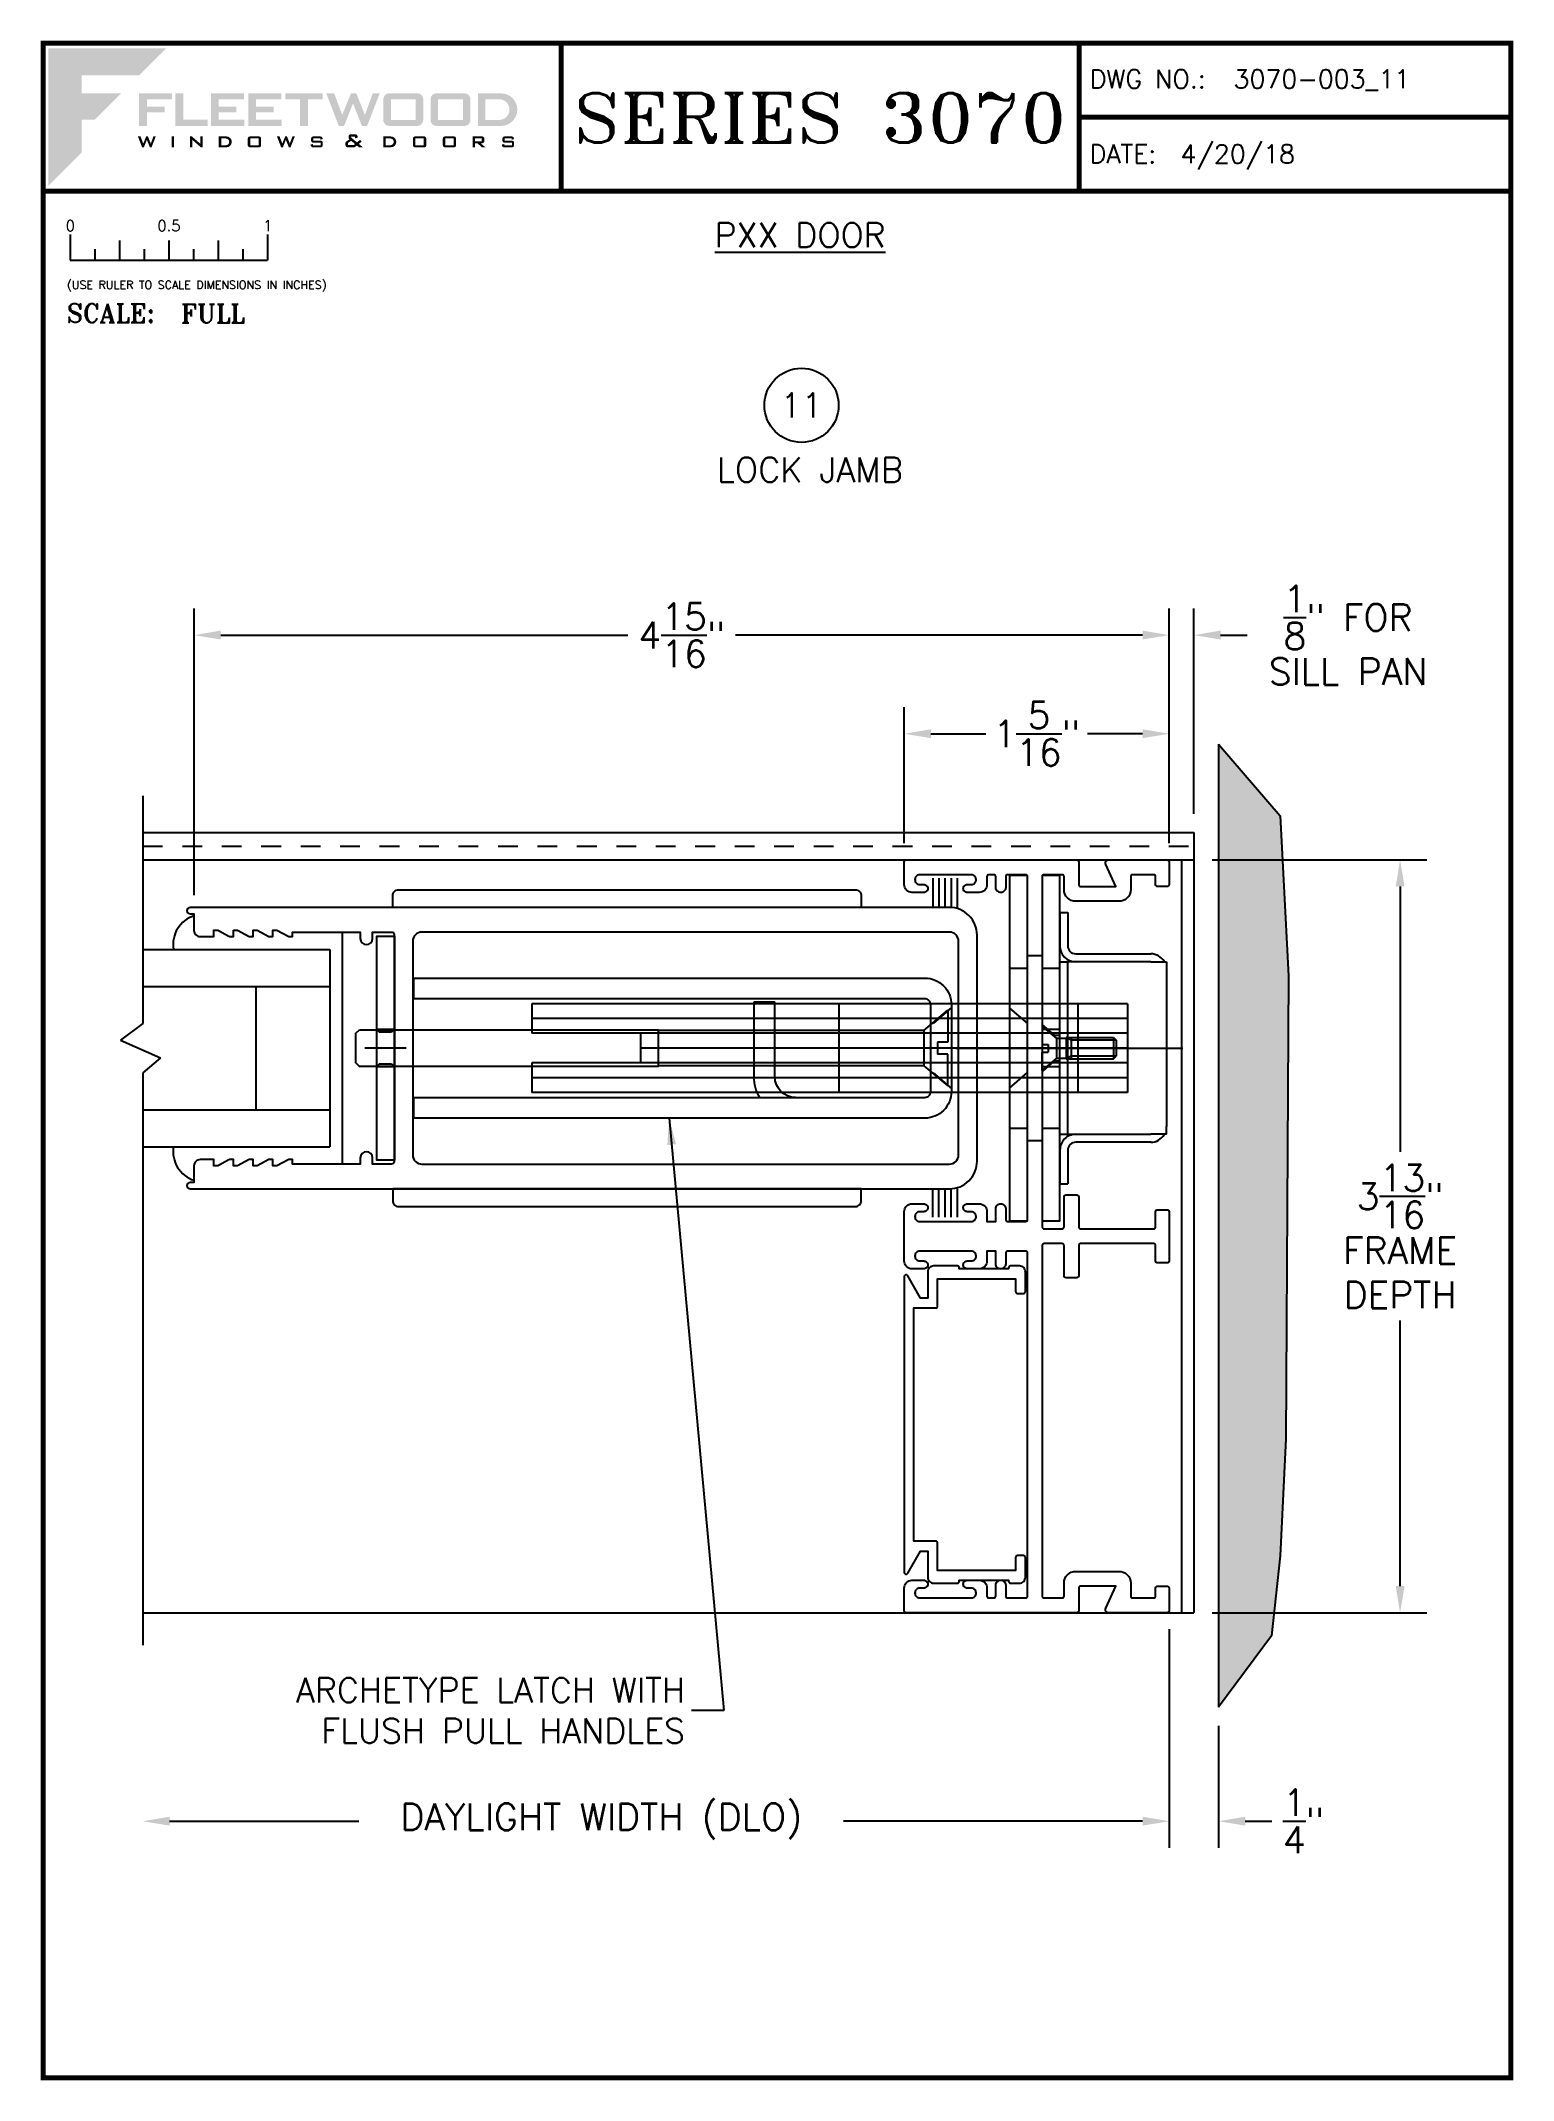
# Paper-space layout 'DETAIL 11' of a CAD drawing. Extents: x 0.3 to 7.8, y 0.1 to 10.4.
# The model-space entities are those that its viewports show. They can reach past a viewport. Long polylines and large blocks are cut down to what shows.
import ezdxf
from ezdxf.enums import TextEntityAlignment as Align

# ---------------------------------------------------------------- set-up
doc = ezdxf.new("R2010")
doc.units = 0
doc.header["$LTSCALE"] = 0.25
doc.header["$MEASUREMENT"] = 0
doc.linetypes.add('HIDDEN', pattern=[0.375, 0.25, -0.125])
doc.layers.get('0').update_dxf_attribs({"linetype": 'CONTINUOUS'})
doc.layers.get('DEFPOINTS').update_dxf_attribs({"color": 1, "linetype": 'CONTINUOUS'})
for name, color, linetype in [('DIM', 7, 'CONTINUOUS'), ('FRAME', 1, 'CONTINUOUS'), ('GLASS-VINYL', 7, 'CONTINUOUS'), ('MISC', 7, 'CONTINUOUS'), ('SEAL', 7, 'CONTINUOUS'), ('SILL-PAN', 7, 'CONTINUOUS'), ('STRIKE', 7, 'CONTINUOUS'), ('TEXT', 7, 'CONTINUOUS'), ('VENT', 5, 'CONTINUOUS')]:
    doc.layers.add(name, color=color, linetype=linetype)
doc.layers.add('VP', color=40, linetype='CONTINUOUS', plot=False)
doc.layers.get('VP').off()
doc.styles.add('ROMANS', font='romans')
doc.styles.add('ROMANT', font='romant')
doc.styles.add('SIMPLEX-094', font='simplex.shx', dxfattribs={"height": 0.094})
doc.styles.get("Standard").update_dxf_attribs({"font": 'simplex.shx'})
doc.dimstyles.new('FULL SCALE', dxfattribs={"dimscale": 0.75, "dimtxt": 0.18, "dimasz": 0.18, "dimexe": 0.18, "dimexo": 0.125, "dimgap": 0.09, "dimtad": 0, "dimtih": 1, "dimtoh": 1, "dimdec": 4, "dimzin": 0, "dimdsep": 46, "dimlunit": 4, "dimtxsty": 'Standard', "dimcen": 0.09, "dimadec": 0, "dimazin": 0, "dimtfac": 1, "dimtdec": 4, "dimtofl": 0, "dimtmove": 0, "dimatfit": 3, "dimfxl": 0, "dimtolj": 1, "dimtzin": 0, "dimarcsym": 0})

# ---------------------------------------------------------------- blocks, each defined once
blk = doc.blocks.new('*D84')
at = {"layer": 'DEFPOINTS', "color": 0}
for p in [(6.02, 2.492), (0.818, 2.316), (6.02, 1.425)]:
    blk.add_point(p, dxfattribs=at)
at = {"layer": 'TEXT', "color": 0, "lineweight": -2}
for p, q in [((6.02, 2.398), (6.02, 1.29)), ((0.953, 1.425), (1.913, 1.425)), ((5.885, 1.425), (4.369, 1.425))]:
    blk.add_line(p, q, dxfattribs=at)
at = {"layer": 'TEXT', "color": 0}
for points in [[(0.953, 1.448), (0.953, 1.403), (0.818, 1.425)], [(5.885, 1.448), (5.885, 1.403), (6.02, 1.425)]]:
    blk.add_solid(points, dxfattribs=at)
at = {"layer": 'TEXT', "color": 0, "insert": (3.141, 1.425), "char_height": 0.135, "attachment_point": 5}
blk.add_mtext('\\A1;DAYLIGHT WIDTH (DLO)', dxfattribs=at)
blk = doc.blocks.new('*D85')
at = {"layer": 'DEFPOINTS', "color": 0}
for p in [(6.02, 2.492), (6.27, 2.003), (6.27, 1.425)]:
    blk.add_point(p, dxfattribs=at)
at = {"layer": 'TEXT', "color": 0, "lineweight": -2}
for p, q in [((6.02, 2.398), (6.02, 1.29)), ((6.27, 1.909), (6.27, 1.29)), ((5.885, 1.425), (5.75, 1.425)), ((6.405, 1.425), (6.54, 1.425))]:
    blk.add_line(p, q, dxfattribs=at)
at = {"layer": 'TEXT', "color": 0}
for points in [[(5.885, 1.448), (5.885, 1.403), (6.02, 1.425)], [(6.405, 1.448), (6.405, 1.403), (6.27, 1.425)]]:
    blk.add_solid(points, dxfattribs=at)
at = {"layer": 'TEXT', "color": 0, "insert": (6.7, 1.425), "char_height": 0.135, "attachment_point": 5}
blk.add_mtext('\\A1;{\\H1.000000x;\\S1/4;}"', dxfattribs=at)
blk = doc.blocks.new('*D86')
at = {"layer": 'DEFPOINTS', "color": 0}
for p in [(1.078, 7.437), (6.02, 6.288), (1.078, 6.025)]:
    blk.add_point(p, dxfattribs=at)
at = {"layer": 'TEXT', "color": 0, "lineweight": -2}
for p, q in [((1.078, 6.119), (1.078, 7.572)), ((6.02, 6.382), (6.02, 7.572)), ((1.213, 7.437), (3.276, 7.437)), ((5.885, 7.437), (3.822, 7.437))]:
    blk.add_line(p, q, dxfattribs=at)
at = {"layer": 'TEXT', "color": 0}
for points in [[(1.213, 7.46), (1.213, 7.415), (1.078, 7.437)], [(5.885, 7.46), (5.885, 7.415), (6.02, 7.437)]]:
    blk.add_solid(points, dxfattribs=at)
at = {"layer": 'TEXT', "color": 0, "insert": (3.549, 7.437), "char_height": 0.135, "attachment_point": 5}
blk.add_mtext('\\A1;4{\\H1.000000x;\\S15/16;}"', dxfattribs=at)
blk = doc.blocks.new('sectball')
blk.add_circle((0, 0), 0.125)
blk.add_attdef('NO', text='', height=0.062).set_placement((0, 0), align=Align.MIDDLE_CENTER)
for tag, p in [('LINE1', (0, -0.2588)), ('LINE2', (0, -0.3864)), ('LINE3', (0, -0.5214))]:
    blk.add_attdef(tag, text='', height=0.078).set_placement(p, align=Align.CENTER)
blk = doc.blocks.new('Fleetwood_Logo_6-10-15')
h = blk.add_hatch(color=154)
h.dxf.hatch_style = 1
h.paths.add_polyline_path([(0.2526, -0.0017), (0.0019, -0.0017), (0.0019, -0.2942), (0.0725, -0.2236), (0.0725, -0.1535), (0.1007, -0.1535), (0.1567, -0.0976), (0.0725, -0.0976), (0.0725, -0.0596), (0.1946, -0.0596)])
h = blk.add_hatch(color=251)
h.dxf.hatch_style = 1
h.paths.add_polyline_path([(0.2487, -0.1256), (0.2112, -0.1256), (0.2112, -0.1102), (0.2647, -0.1102), (0.2647, -0.0976), (0.1946, -0.0976), (0.1946, -0.1667), (0.2112, -0.1667), (0.2112, -0.1377), (0.2487, -0.1377)])
h = blk.add_hatch(color=251)
h.dxf.hatch_style = 1
h.paths.add_polyline_path([(0.2886, -0.0976), (0.272, -0.0976), (0.272, -0.1667), (0.3401, -0.1667), (0.3401, -0.1535), (0.2886, -0.1535)])
h = blk.add_hatch(color=251)
h.dxf.hatch_style = 1
h.paths.add_polyline_path([(0.4175, -0.0976), (0.3474, -0.0976), (0.3474, -0.1667), (0.4185, -0.1667), (0.4185, -0.1534), (0.364, -0.1534), (0.364, -0.1377), (0.4015, -0.1377), (0.4015, -0.1256), (0.364, -0.1256), (0.364, -0.1102), (0.4175, -0.1102)])
h = blk.add_hatch(color=251)
h.dxf.hatch_style = 1
h.paths.add_polyline_path([(0.4965, -0.0976), (0.4264, -0.0976), (0.4264, -0.1667), (0.4975, -0.1667), (0.4975, -0.1534), (0.443, -0.1534), (0.443, -0.1377), (0.4804, -0.1377), (0.4804, -0.1256), (0.443, -0.1256), (0.443, -0.1102), (0.4965, -0.1102)])
h = blk.add_hatch(color=251)
h.dxf.hatch_style = 1
h.paths.add_polyline_path([(0.5842, -0.0976), (0.5054, -0.0976), (0.5054, -0.1102), (0.5365, -0.1102), (0.5365, -0.1667), (0.5531, -0.1667), (0.5531, -0.1102), (0.5842, -0.1102)])
h = blk.add_hatch(color=251)
h.dxf.hatch_style = 1
h.paths.add_polyline_path([(0.6089, -0.0976), (0.5921, -0.0976), (0.6188, -0.1667), (0.63, -0.1667), (0.6489, -0.1192), (0.6679, -0.1667), (0.6789, -0.1667), (0.7056, -0.0976), (0.6908, -0.0976), (0.6742, -0.1433), (0.6558, -0.0976), (0.6446, -0.0976), (0.6261, -0.1433)])
h = blk.add_hatch(color=251)
h.dxf.hatch_style = 1
h.paths.add_polyline_path([(0.7853, -0.0976), (0.726, -0.0976, 0.414214), (0.7133, -0.1102), (0.7133, -0.154, 0.414214), (0.726, -0.1667), (0.7853, -0.1667, 0.414214), (0.798, -0.154), (0.798, -0.1102, 0.414214)])
h.paths.add_polyline_path([(0.7819, -0.1102), (0.7819, -0.154), (0.7294, -0.154), (0.7294, -0.1102)], flags=16)
h = blk.add_hatch(color=251)
h.dxf.hatch_style = 1
h.paths.add_polyline_path([(0.8856, -0.0976), (0.8262, -0.0976, 0.414214), (0.8136, -0.1102), (0.8136, -0.154, 0.414214), (0.8262, -0.1667), (0.8856, -0.1667, 0.414214), (0.8982, -0.154), (0.8982, -0.1102, 0.414214)])
h.paths.add_polyline_path([(0.8822, -0.1102), (0.8822, -0.154), (0.8296, -0.154), (0.8296, -0.1102)], flags=16)
h = blk.add_hatch(color=251)
h.dxf.hatch_style = 1
h.paths.add_polyline_path([(0.9632, -0.0976), (0.914, -0.0976), (0.914, -0.1667), (0.9632, -0.1667, 1)])
h.paths.add_polyline_path([(0.9301, -0.1102), (0.9593, -0.1102, -1), (0.9593, -0.154), (0.9301, -0.154)], flags=16)
h = blk.add_hatch(color=7)
h.dxf.hatch_style = 1
h.paths.add_polyline_path([(0.2301, -0.1891), (0.2251, -0.1891), (0.2196, -0.2043), (0.2134, -0.1891), (0.2097, -0.1891), (0.2035, -0.2043), (0.1978, -0.1891), (0.1922, -0.1891), (0.2011, -0.2121), (0.2048, -0.2121), (0.2112, -0.1963), (0.2175, -0.2121), (0.2212, -0.2121)])
h = blk.add_hatch(color=7)
h.dxf.hatch_style = 1
h.paths.add_polyline_path([(0.2691, -0.1891), (0.2637, -0.1891), (0.2637, -0.2118), (0.2637, -0.2121), (0.2691, -0.2121)])
h = blk.add_hatch(color=7)
h.dxf.hatch_style = 1
h.paths.add_polyline_path([(0.3077, -0.1964), (0.3259, -0.2121), (0.3298, -0.2121), (0.3298, -0.1891), (0.325, -0.1891), (0.325, -0.2047), (0.3067, -0.1891), (0.3029, -0.1891), (0.3029, -0.2121), (0.3077, -0.2121)])
h = blk.add_hatch(color=7)
h.dxf.hatch_style = 1
h.paths.add_polyline_path([(0.3801, -0.1891), (0.3637, -0.1891), (0.3637, -0.2121), (0.3801, -0.2121, 1)])
h.paths.add_polyline_path([(0.3691, -0.2079), (0.3691, -0.1933), (0.3788, -0.1933, -1), (0.3788, -0.2079)], flags=16)
h = blk.add_hatch(color=7)
h.dxf.hatch_style = 1
h.paths.add_polyline_path([(0.4537, -0.2079), (0.4537, -0.1933, 0.414214), (0.4495, -0.1891), (0.4297, -0.1891, 0.414214), (0.4255, -0.1933), (0.4255, -0.2079, 0.414214), (0.4297, -0.2121), (0.4495, -0.2121, 0.414214)])
h.paths.add_polyline_path([(0.4308, -0.2079), (0.4308, -0.1933), (0.4484, -0.1933), (0.4484, -0.2079)], flags=16)
h = blk.add_hatch(color=7)
h.dxf.hatch_style = 1
h.paths.add_polyline_path([(0.5253, -0.1891), (0.5203, -0.1891), (0.5148, -0.2043), (0.5087, -0.1891), (0.5049, -0.1891), (0.4988, -0.2043), (0.493, -0.1891), (0.4874, -0.1891), (0.4963, -0.2121), (0.5001, -0.2121), (0.5064, -0.1963), (0.5127, -0.2121), (0.5164, -0.2121)])
h = blk.add_hatch(color=7)
h.dxf.hatch_style = 1
h.paths.add_polyline_path([(0.5801, -0.1891), (0.5643, -0.1891, 0.414214), (0.56, -0.1933), (0.56, -0.1981, 0.414214), (0.5643, -0.2024), (0.58, -0.2024), (0.58, -0.2078), (0.5637, -0.2078), (0.5637, -0.2052), (0.5591, -0.2062), (0.5591, -0.2078, 0.414214), (0.5634, -0.2121), (0.5805, -0.2121, 0.414214), (0.5848, -0.2078), (0.5848, -0.2024, 0.414214), (0.5805, -0.1982), (0.5648, -0.1982), (0.5648, -0.193), (0.5798, -0.193), (0.5798, -0.1958), (0.5843, -0.1948), (0.5843, -0.1933, 0.414214)])
h = blk.add_hatch(color=7)
h.dxf.hatch_style = 1
h.paths.add_polyline_path([(0.645, -0.1913, -0.222262), (0.6447, -0.1906), (0.6447, -0.1892), (0.6535, -0.1892), (0.6535, -0.193), (0.6587, -0.1918), (0.6587, -0.189, 0.414214), (0.6544, -0.1847), (0.6437, -0.1847, 0.414214), (0.6394, -0.189), (0.6394, -0.1922, 0.222262), (0.6407, -0.1948), (0.6415, -0.1955), (0.6345, -0.1998, 0.260684), (0.6329, -0.2027), (0.6329, -0.2078, 0.414214), (0.6372, -0.2121), (0.6514, -0.2121, 0.17577), (0.6536, -0.2113), (0.657, -0.2085), (0.6614, -0.2121), (0.6699, -0.2121), (0.6613, -0.2049), (0.6676, -0.1997), (0.6637, -0.1964), (0.6574, -0.2017)])
h.paths.add_polyline_path([(0.6532, -0.2052), (0.6509, -0.2072, -0.17577), (0.6502, -0.2074), (0.6382, -0.2074), (0.6382, -0.2033, -0.260684), (0.6387, -0.2025), (0.6451, -0.1985)], flags=16)
h = blk.add_hatch(color=7)
h.dxf.hatch_style = 1
h.paths.add_polyline_path([(0.7294, -0.1891), (0.713, -0.1891), (0.713, -0.2121), (0.7294, -0.2121, 1)])
h.paths.add_polyline_path([(0.7184, -0.2079), (0.7184, -0.1933), (0.7281, -0.1933, -1), (0.7281, -0.2079)], flags=16)
h = blk.add_hatch(color=7)
h.dxf.hatch_style = 1
h.paths.add_polyline_path([(0.8045, -0.2079), (0.8045, -0.1933, 0.414214), (0.8003, -0.1891), (0.7805, -0.1891, 0.414214), (0.7763, -0.1933), (0.7763, -0.2079, 0.414214), (0.7805, -0.2121), (0.8003, -0.2121, 0.414214)])
h.paths.add_polyline_path([(0.7816, -0.2079), (0.7816, -0.1933), (0.7992, -0.1933), (0.7992, -0.2079)], flags=16)
h = blk.add_hatch(color=7)
h.dxf.hatch_style = 1
h.paths.add_polyline_path([(0.8678, -0.2079), (0.8678, -0.1933, 0.414214), (0.8636, -0.1891), (0.8438, -0.1891, 0.414214), (0.8396, -0.1933), (0.8396, -0.2079, 0.414214), (0.8438, -0.2121), (0.8636, -0.2121, 0.414214)])
h.paths.add_polyline_path([(0.8449, -0.2079), (0.8449, -0.1933), (0.8624, -0.1933), (0.8624, -0.2079)], flags=16)
h = blk.add_hatch(color=7)
h.dxf.hatch_style = 1
h.paths.add_polyline_path([(0.9277, -0.1993), (0.9277, -0.1933, 0.414214), (0.9235, -0.1891), (0.9028, -0.1891), (0.9028, -0.2121), (0.9082, -0.2121), (0.9082, -0.2035), (0.9131, -0.2035), (0.9224, -0.2121), (0.9303, -0.2121), (0.9197, -0.2035), (0.9235, -0.2035, 0.414214)])
h.paths.add_polyline_path([(0.9082, -0.1993), (0.9082, -0.1933), (0.9214, -0.1933, -0.414214), (0.9224, -0.1943), (0.9224, -0.1983, -0.414214), (0.9214, -0.1993)], flags=16)
h = blk.add_hatch(color=7)
h.dxf.hatch_style = 1
h.paths.add_polyline_path([(0.9867, -0.1982), (0.971, -0.1982), (0.971, -0.193), (0.9859, -0.193), (0.9859, -0.1958), (0.9905, -0.1948), (0.9905, -0.1933, 0.414214), (0.9863, -0.1891), (0.9705, -0.1891, 0.414214), (0.9662, -0.1933), (0.9662, -0.1981, 0.414214), (0.9705, -0.2024), (0.9862, -0.2024), (0.9862, -0.2078), (0.9699, -0.2078), (0.9699, -0.2052), (0.9653, -0.2062), (0.9653, -0.2078, 0.414214), (0.9696, -0.2121), (0.9867, -0.2121, 0.414214), (0.991, -0.2078), (0.991, -0.2024, 0.414214)])
blk = doc.blocks.new('A-SIZE_P')
at = {"const_width": 0.025}
blk.add_lwpolyline([(0.313, 0.125), (7.751, 0.125), (7.751, 10.437), (0.313, 10.437)], close=True, dxfattribs=at)
for points in [[(2.938, 10.437), (2.938, 9.687)], [(5.563, 10.437), (5.563, 9.687)], [(5.563, 10.062), (7.751, 10.062)], [(0.313, 9.687), (7.751, 9.687)]]:
    blk.add_lwpolyline(points, dxfattribs=at)
at = {"xscale": 2.387023416083395, "yscale": 2.387023416083395, "zscale": 2.387023416083395}
blk.add_blockref('Fleetwood_Logo_6-10-15', (0.334, 10.416), dxfattribs=at)
for s, style, p in [('DWG NO.:', 'SIMPLEX-094', (5.617, 10.209)), ('DATE:', 'SIMPLEX-094', (5.616, 9.829)), ('SCALE:', 'ROMANT', (0.433, 9.022))]:
    blk.add_text(s, height=0.094, dxfattribs=dict(style=style)).set_placement(p)
for tag, p, style in [('DWG_NO', (6.346, 10.209), 'SIMPLEX-094'), ('DATE', (6.077, 9.829), 'SIMPLEX-094'), ('SCALE', (1.011, 9.02), 'ROMANT')]:
    blk.add_attdef(tag, p, '', height=0.094, dxfattribs=dict(style=style))
for tag, height, style, width, p, p2 in [('DWG_NO_F', 0.094, 'SIMPLEX-094', 1.745692, (6.347, 10.209), (7.683, 10.209)), ('PRODUCT', 0.25, 'ROMANT', 1.390728, (3.001, 9.934), (5.5, 9.934))]:
    blk.add_attdef(tag, text='', height=height, dxfattribs=dict(style=style, width=width)).set_placement(p, p2, align=Align.FIT)
blk = doc.blocks.new('Full')
for p, q in [((0.137, -0.219), (0.137, -0.35)), ((0.262, -0.294), (0.262, -0.35)), ((0.387, -0.249), (0.387, -0.35)), ((0.512, -0.294), (0.512, -0.35)), ((0.637, -0.249), (0.637, -0.35)), ((0.762, -0.294), (0.762, -0.35)), ((0.887, -0.249), (0.887, -0.35)), ((1.012, -0.294), (1.012, -0.35)), ((1.137, -0.219), (1.137, -0.35)), ((0.137, -0.35), (1.137, -0.35))]:
    blk.add_line(p, q)
for s, p in [('0', (0.137, -0.219)), ('0.5', (0.637, -0.219)), ('1', (1.137, -0.219))]:
    blk.add_text(s, height=0.055).set_placement(p, align=Align.BOTTOM_CENTER)
at = {"style": 'ROMANS'}
blk.add_text('(USE RULER TO SCALE DIMENSIONS IN INCHES)', height=0.04115, dxfattribs=at).set_placement((0.12, -0.495))
blk = doc.blocks.new('*D117')
at = {"layer": 'DEFPOINTS', "color": 0}
for p in [(4.677, 6.937), (4.677, 6.288), (6.02, 6.288)]:
    blk.add_point(p, dxfattribs=at)
at = {"layer": 'DIM', "color": 0, "lineweight": -2}
for p, q in [((4.677, 6.382), (4.677, 7.072)), ((6.02, 6.382), (6.02, 7.072)), ((4.812, 6.937), (5.091, 6.937)), ((5.885, 6.937), (5.605, 6.937))]:
    blk.add_line(p, q, dxfattribs=at)
at = {"layer": 'DIM', "color": 0}
for points in [[(4.812, 6.96), (4.812, 6.915), (4.677, 6.937)], [(5.885, 6.96), (5.885, 6.915), (6.02, 6.937)]]:
    blk.add_solid(points, dxfattribs=at)
at = {"layer": 'DIM', "color": 0, "insert": (5.348, 6.937), "char_height": 0.135, "attachment_point": 5}
blk.add_mtext('\\A1;1{\\H1.000000x;\\S5/16;}"', dxfattribs=at)
blk = doc.blocks.new('*D118')
at = {"layer": 'DEFPOINTS', "color": 0}
for p in [(6.145, 7.437), (6.145, 6.437), (6.02, 6.288)]:
    blk.add_point(p, dxfattribs=at)
at = {"layer": 'DIM', "color": 0, "lineweight": -2}
for p, q in [((6.02, 6.382), (6.02, 7.572)), ((6.145, 6.531), (6.145, 7.572)), ((5.885, 7.437), (5.75, 7.437)), ((6.28, 7.437), (6.415, 7.437))]:
    blk.add_line(p, q, dxfattribs=at)
at = {"layer": 'DIM', "color": 0}
for points in [[(5.885, 7.46), (5.885, 7.415), (6.02, 7.437)], [(6.28, 7.46), (6.28, 7.415), (6.145, 7.437)]]:
    blk.add_solid(points, dxfattribs=at)
at = {"layer": 'DIM', "color": 0, "insert": (6.926, 7.437), "char_height": 0.135, "attachment_point": 5}
blk.add_mtext('\\A1;{\\H1.000000x;\\S1/8;}" FOR\\PSILL PAN', dxfattribs=at)
blk = doc.blocks.new('*D119')
at = {"layer": 'DEFPOINTS', "color": 0}
for p in [(6.145, 6.298), (6.145, 2.482), (7.19, 2.482)]:
    blk.add_point(p, dxfattribs=at)
at = {"layer": 'DIM', "color": 0, "lineweight": -2}
for p, q in [((6.238, 6.298), (7.325, 6.298)), ((7.19, 6.163), (7.19, 4.818)), ((7.19, 2.617), (7.19, 3.963)), ((6.238, 2.482), (7.325, 2.482))]:
    blk.add_line(p, q, dxfattribs=at)
at = {"layer": 'DIM', "color": 0}
for points in [[(7.168, 6.163), (7.213, 6.163), (7.19, 6.298)], [(7.168, 2.617), (7.213, 2.617), (7.19, 2.482)]]:
    blk.add_solid(points, dxfattribs=at)
at = {"layer": 'DIM', "color": 0, "insert": (7.19, 4.39), "char_height": 0.135, "attachment_point": 5}
blk.add_mtext('\\A1;3{\\H1.000000x;\\S13/16;}"\\PFRAME\\PDEPTH', dxfattribs=at)
blk = doc.blocks.new('2 TRACK JAMB')
at = {"color": 1}
blk.add_lwpolyline([(-0.368, 1.86), (-0.368, 1.708, -0.414214), (-0.377, 1.698), (-0.433, 1.698, -0.414214), (-0.442, 1.708), (-0.442, 1.86, 0.414214), (-0.452, 1.87), (-0.781, 1.87), (-0.822, 1.87, 0.414214), (-0.832, 1.86), (-0.832, 1.783, -0.414214), (-0.843, 1.773), (-0.891, 1.773, -0.414214), (-0.9, 1.783), (-0.9, 1.871), (-0.9, 1.963), (-0.9, 2.033, -0.414214), (-0.891, 2.043), (-0.843, 2.043, -0.414214), (-0.832, 2.033), (-0.832, 1.955, 0.414214), (-0.822, 1.945), (-0.768, 1.945), (-0.452, 1.945, 0.414214), (-0.442, 1.955), (-0.442, 2.108, -0.414214), (-0.433, 2.118), (-0.377, 2.118, -0.414214), (-0.368, 2.108), (-0.368, 1.955, 0.414214), (-0.357, 1.945), (-0.267, 1.945, 0.414214), (-0.257, 1.955), (-0.257, 2.862), (-0.257, 3.731, 0.414214), (-0.267, 3.741), (-0.357, 3.741, 0.414214), (-0.368, 3.731), (-0.368, 3.666, -0.414214), (-0.427, 3.606), (-0.645, 3.606, -0.414214), (-0.706, 3.666), (-0.706, 3.731, 0.414214), (-0.715, 3.741), (-0.822, 3.741, 0.414214), (-0.832, 3.731), (-0.832, 3.691, -0.414214), (-0.843, 3.681), (-0.891, 3.681, -0.414214), (-0.9, 3.691), (-0.9, 3.806, -0.414214), (-0.891, 3.816), (-0.594, 3.816, -0.546624), (-0.579, 3.793), (-0.63, 3.681), (-0.452, 3.681, 0.414214), (-0.442, 3.691), (-0.442, 3.806, -0.414214), (-0.433, 3.816), (0.433, 3.816, -0.414214), (0.442, 3.806), (0.442, 3.691, -0.414214), (0.403, 3.651), (0.343, 3.651, -0.414214), (0.323, 3.671), (0.323, 3.671, -0.414214), (0.343, 3.691), (0.363, 3.691, 0.414214), (0.388, 3.715), (0.388, 3.716, 0.414214), (0.363, 3.741), (0.102, 3.741, 0.414214), (0.078, 3.716), (0.078, 3.715, 0.414214), (0.102, 3.691), (0.123, 3.691, -0.414214), (0.143, 3.671), (0.143, 3.67, -0.414214), (0.123, 3.651), (0.062, 3.651, -0.414214), (0.023, 3.691), (0.023, 3.731, 0.414214), (0.013, 3.741), (-0.012, 3.741, 0.414214), (-0.022, 3.731), (-0.022, 3.676, -0.414214), (-0.047, 3.651), (-0.048, 3.651, -0.414214), (-0.072, 3.675), (-0.072, 3.731, 0.414214), (-0.082, 3.741), (-0.172, 3.741, 0.414214), (-0.183, 3.731), (-0.183, 2.862), (-0.183, 1.993, 0.414214), (-0.172, 1.983), (-0.082, 1.983, 0.414214), (-0.072, 1.993), (-0.072, 2.048, -0.414214), (-0.048, 2.073), (-0.047, 2.073, -0.414214), (-0.022, 2.048), (-0.022, 1.983), (0.023, 1.983), (0.023, 2.033, -0.414214), (0.062, 2.073), (0.123, 2.073, -0.414214), (0.143, 2.054), (0.143, 2.053, -0.414214), (0.123, 2.033), (0.102, 2.033, 0.414214), (0.078, 2.008), (0.078, 2.007, 0.414214), (0.102, 1.983), (0.363, 1.983, 0.414214), (0.388, 2.007), (0.388, 2.008, 0.414214), (0.363, 2.033), (0.343, 2.033, -0.414214), (0.323, 2.053, -0.414214), (0.343, 2.073), (0.403, 2.073, -0.414214), (0.442, 2.033), (0.442, 1.963), (0.442, 1.871), (0.442, 1.783, -0.414214), (0.403, 1.743), (0.343, 1.743, -0.414214), (0.323, 1.763), (0.323, 1.763, -0.414214), (0.343, 1.783), (0.363, 1.783, 0.414214), (0.388, 1.807), (0.388, 1.808, 0.414214), (0.363, 1.833), (0.102, 1.833, 0.414214), (0.078, 1.808), (0.078, 1.807, 0.414214), (0.102, 1.783), (0.123, 1.783, -0.414214), (0.143, 1.763), (0.143, 1.762, -0.414214), (0.123, 1.743), (0.062, 1.743, -0.414214), (0.023, 1.783), (0.023, 1.833), (-0.022, 1.833), (-0.022, 1.768, -0.414214), (-0.047, 1.743), (-0.048, 1.743, -0.414214), (-0.072, 1.767), (-0.072, 1.823, 0.414214), (-0.082, 1.833), (-0.172, 1.833, 0.414214), (-0.183, 1.823), (-0.183, 0.954), (-0.183, 0.085, 0.414214), (-0.172, 0.075), (-0.082, 0.075, 0.414214), (-0.072, 0.085), (-0.072, 0.14, -0.414214), (-0.048, 0.165), (-0.047, 0.165, -0.414214), (-0.022, 0.14), (-0.022, 0.085, 0.414214), (-0.012, 0.075), (0.013, 0.075, 0.414214), (0.023, 0.085), (0.023, 0.125, -0.414214), (0.062, 0.165), (0.123, 0.165, -0.414214), (0.143, 0.145), (0.143, 0.145, -0.414214), (0.123, 0.125), (0.102, 0.125, 0.414214), (0.078, 0.1), (0.078, 0.099, 0.414214), (0.102, 0.075), (0.363, 0.075, 0.414214), (0.388, 0.099), (0.388, 0.1, 0.414214), (0.363, 0.125), (0.343, 0.125, -0.414214), (0.323, 0.145, -0.414214), (0.343, 0.165), (0.403, 0.165, -0.414214), (0.442, 0.125), (0.442, 0.01, -0.414214), (0.433, 0), (-0.433, 0, -0.414214), (-0.442, 0.01), (-0.442, 0.125, 0.414214), (-0.452, 0.135), (-0.63, 0.135), (-0.579, 0.023, -0.546624), (-0.594, 0), (-0.891, 0, -0.414214), (-0.9, 0.01), (-0.9, 0.125, -0.414214), (-0.891, 0.135), (-0.843, 0.135, -0.414214), (-0.832, 0.125), (-0.832, 0.085, 0.414214), (-0.822, 0.075), (-0.715, 0.075, 0.414214), (-0.706, 0.085), (-0.706, 0.15, -0.414214), (-0.645, 0.21), (-0.427, 0.21, -0.414214), (-0.368, 0.15), (-0.368, 0.085, 0.414214), (-0.357, 0.075), (-0.267, 0.075, 0.414214), (-0.257, 0.085), (-0.257, 0.954), (-0.257, 1.86, 0.414214), (-0.267, 1.87), (-0.357, 1.87, 0.414214)], format="xyb", close=True, dxfattribs=at)
blk = doc.blocks.new('3710 Jamb Filler')
blk.add_lwpolyline([(-0.12, 0.774, 0.414214), (-0.15, 0.804), (-0.27, 0.804, 0.414214), (-0.28, 0.794), (-0.28, 0.789), (-0.53, 0.789), (-0.53, 0.794, 0.414214), (-0.54, 0.804), (-0.585, 0.804, 0.414214), (-0.615, 0.774), (-0.615, 0.674, 0.414214), (-0.605, 0.664), (-0.575, 0.664, 0.414214), (-0.565, 0.674), (-0.565, 0.739), (-0.17, 0.739), (-0.17, 0.601, 0.414214), (-0.16, 0.591), (-0.05, 0.591), (-0.05, -0.591), (-0.16, -0.591, 0.414214), (-0.17, -0.601), (-0.17, -0.739), (-0.565, -0.739), (-0.565, -0.674, 0.414214), (-0.575, -0.664), (-0.605, -0.664, 0.414214), (-0.615, -0.674), (-0.615, -0.774, 0.414214), (-0.585, -0.804), (-0.54, -0.804, 0.414214), (-0.53, -0.794), (-0.53, -0.789), (-0.28, -0.789), (-0.28, -0.794, 0.414214), (-0.27, -0.804), (-0.15, -0.804, 0.414214), (-0.12, -0.774), (-0.12, -0.641), (-0.084, -0.641), (-0.019, -0.754, 0.767327), (0, -0.749), (0, 0.749, 0.767327), (-0.019, 0.754), (-0.084, 0.641), (-0.12, 0.641)], format="xyb", close=True)
blk = doc.blocks.new('StrikePlateAssy(EX_HI)')
at = {"linetype": 'Continuous'}
for p, q in [((-0.165, 0.688), (-0.205, 0.688)), ((-0.205, 0.517), (-0.205, 0.688)), ((-0.165, 0.517), (-0.165, 0.688)), ((-0.705, 0.437), (-0.625, 0.437)), ((-0.705, 0.437), (-0.705, 0.397)), ((-0.625, 0.477), (-0.245, 0.477)), ((-0.245, 0.437), (-0.625, 0.437)), ((-0.205, 0.437), (-0.245, 0.437)), ((-0.205, 0.437), (-0.205, -0.438)), ((-0.165, 0.437), (-0.205, 0.437)), ((-0.165, 0.437), (-0.165, -0.438)), ((-0.705, -0.398), (-0.705, 0.397)), ((0.09, 0.203), (0, 0.124)), ((0.09, -0.203), (0, -0.124)), ((-0.705, -0.438), (-0.705, -0.398)), ((-0.625, -0.438), (-0.705, -0.438)), ((-0.625, -0.438), (-0.245, -0.438)), ((-0.245, -0.478), (-0.625, -0.478)), ((-0.245, -0.438), (-0.205, -0.438)), ((-0.165, -0.438), (-0.205, -0.438)), ((-0.205, -0.688), (-0.205, -0.518)), ((-0.165, -0.688), (-0.165, -0.518)), ((-0.165, -0.688), (-0.205, -0.688))]:
    blk.add_line(p, q, dxfattribs=at)
for p, q in [((0, 0.469), (-0.075, 0.469)), ((-0.075, 0.406), (-0.165, 0.406)), ((0.09, 0.406), (0, 0.406)), ((-0.147, 0.051), (-0.075, 0.113)), ((-0.138, 0.065), (-0.075, 0.12)), ((-0.075, 0.113), (-0.075, 0.02)), ((-0.436, 0.054), (-0.45, 0.04)), ((-0.45, 0.04), (-0.222, 0.04)), ((-0.45, -0.04), (-0.45, 0.04)), ((-0.197, 0.054), (-0.436, 0.054)), ((-0.436, -0.054), (-0.436, 0.054)), ((0.013, 0), (-0.23, 0)), ((-0.222, 0.04), (-0.197, 0.054)), ((-0.222, -0.054), (-0.222, 0.054)), ((-0.197, -0.054), (-0.197, 0.054)), ((-0.147, 0.051), (-0.197, 0.051)), ((-0.165, 0.095), (-0.165, -0.095)), ((-0.165, 0.095), (-0.075, 0.095)), ((-0.138, 0.065), (-0.165, 0.065)), ((-0.147, -0.051), (-0.147, 0.051)), ((-0.075, 0.02), (-0.105, 0.02)), ((-0.105, -0.019), (-0.105, 0.02)), ((0.173, 0), (-0.07, 0)), ((-0.044, 0), (-0.788, 0)), ((-0.45, -0.04), (-0.222, -0.04)), ((-0.436, -0.054), (-0.45, -0.04)), ((-0.197, -0.054), (-0.436, -0.054)), ((-0.222, -0.04), (-0.197, -0.054)), ((-0.147, -0.051), (-0.197, -0.051)), ((-0.138, -0.065), (-0.165, -0.065)), ((-0.165, -0.095), (-0.075, -0.095)), ((-0.147, -0.051), (-0.075, -0.112)), ((-0.138, -0.065), (-0.075, -0.12)), ((-0.075, -0.019), (-0.105, -0.019)), ((-0.075, -0.112), (-0.075, -0.019)), ((-0.075, -0.406), (-0.165, -0.406)), ((0.09, -0.406), (0, -0.406)), ((0, -0.469), (-0.075, -0.469))]:
    blk.add_line(p, q)
for points in [[(-0.165, -0.875), (-0.075, -0.875), (-0.075, 0.875), (-0.165, 0.875)], [(0, -0.875), (0.09, -0.875), (0.09, 0.875), (0, 0.875)]]:
    blk.add_lwpolyline(points, close=True)
for centre, radius, start, end in [((-0.245, 0.517), 0.08, 270, 0), ((-0.245, 0.517), 0.04, 270, 0), ((-0.625, 0.397), 0.08, 90, 150), ((-0.625, -0.398), 0.08, 210, 270), ((-0.245, -0.518), 0.08, 0, 90), ((-0.245, -0.518), 0.04, 0, 90)]:
    blk.add_arc(centre, radius, start, end, dxfattribs=at)
blk = doc.blocks.new('3767 LEADSILE')
for points in [[(3.769, -0.597), (3.749, -0.597), (3.689, -0.565), (3.669, -0.565), (3.669, -0.597), (3.649, -0.597), (3.589, -0.565), (3.569, -0.565), (3.569, -0.597), (3.549, -0.597), (3.489, -0.565), (3.469, -0.565), (3.469, -0.588), (3.126, -0.588), (3.126, -0.556, 1), (3.064, -0.556), (3.064, -0.588), (2.969, -0.588, -0.414214), (2.954, -0.573), (2.954, 0.573, -0.414214), (2.969, 0.588), (3.064, 0.588), (3.064, 0.556, 1), (3.126, 0.556), (3.126, 0.588), (3.469, 0.588), (3.469, 0.565), (3.489, 0.565), (3.549, 0.597), (3.569, 0.597), (3.569, 0.565), (3.589, 0.565), (3.649, 0.597), (3.669, 0.597), (3.669, 0.565), (3.689, 0.565), (3.749, 0.597), (3.769, 0.597), (3.769, 0.565), (3.789, 0.565), (3.849, 0.597), (3.869, 0.597), (3.869, 0.565), (3.938, 0.565, 0.414214), (3.969, 0.596), (3.969, 0.681), (3.989, 0.681, 1), (3.989, 0.713), (0.14, 0.713, 0.414214), (0, 0.573), (0, -0.573, 0.414214), (0.14, -0.713), (3.989, -0.713, 1), (3.989, -0.681), (3.969, -0.681), (3.969, -0.596, 0.414214), (3.938, -0.565), (3.869, -0.565), (3.869, -0.597), (3.849, -0.597), (3.789, -0.565), (3.769, -0.565)], [(2.814, -0.588, 0.414214), (2.86, -0.542), (2.86, 0.542, 0.414214), (2.814, 0.588), (0.14, 0.588, 0.414214), (0.094, 0.542), (0.094, -0.542, 0.414214), (0.14, -0.588)]]:
    blk.add_lwpolyline(points, format="xyb", close=True)
blk = doc.blocks.new('ARCHETYPE LATCH')
for p, q in [((-0.631, 0.225), (2.389, 0.225)), ((-0.631, 0.225), (-0.631, -0.225)), ((-0.381, -0.225), (-0.381, 0.225)), ((0.831, -0.225), (0.831, 0.225)), ((1.262, 0.235), (1.157, 0.235)), ((1.157, -0.145), (1.157, 0.235)), ((1.262, -0.145), (1.262, 0.235)), ((2.389, 0.225), (2.389, 0.075)), ((-0.631, 0.15), (2.389, 0.15)), ((0.28, 0.193), (0.28, 0.03)), ((0.401, 0.089), (0.28, 0.193)), ((-0.631, 0.075), (2.389, 0.075)), ((-0.631, 0), (1.837, 0)), ((0.28, 0.03), (0.333, 0.03)), ((0.333, 0.03), (0.333, -0.03)), ((0.401, 0.089), (1.749, 0.089)), ((0.401, 0.089), (0.401, -0.089)), ((1.837, -0.075), (1.837, 0.075)), ((-0.631, -0.075), (2.389, -0.075)), ((0.28, -0.192), (0.28, -0.03)), ((0.28, -0.03), (0.333, -0.03)), ((0.401, -0.089), (0.28, -0.192)), ((0.401, -0.089), (1.749, -0.089)), ((2.389, -0.075), (2.389, -0.225)), ((-0.631, -0.15), (2.389, -0.15))]:
    blk.add_line(p, q)
at = {"ltscale": 0.5}
for p, q in [((0.262, 0.206), (0.355, 0.125)), ((3.085, 0.095), (3.175, 0.095)), ((3.085, 0.095), (3.1, 0.08)), ((3.1, 0.08), (3.16, 0.08)), ((3.175, 0.095), (3.16, 0.08)), ((3.1, -0.08), (3.085, -0.095)), ((3.085, -0.095), (3.175, -0.095)), ((3.16, -0.08), (3.1, -0.08)), ((3.16, -0.08), (3.175, -0.095)), ((0.355, -0.125), (0.262, -0.205))]:
    blk.add_line(p, q, dxfattribs=at)
at = {"ltscale": 0.3}
for p, q in [((0.239, 0), (-0.021, 0)), ((0.401, 0), (1.036, 0)), ((3.025, 0), (3.235, 0))]:
    blk.add_line(p, q, dxfattribs=at)
for points in [[(3.064, 0.803), (0.749, 0.803, 0.414214), (0.719, 0.773), (0.719, 0.713), (3.094, 0.713), (3.094, 0.773, 0.414214)], [(3.064, -0.803), (0.749, -0.803, -0.414214), (0.719, -0.773), (0.719, -0.713), (3.094, -0.713), (3.094, -0.773, -0.414214)]]:
    blk.add_lwpolyline(points, format="xyb", close=True)
for points in [[(3.085, -0.568), (3.175, -0.568), (3.175, 0.568), (3.085, 0.568)], [(3.262, 0.093), (1.749, 0.093), (1.749, -0.093), (3.262, -0.093), (3.28, -0.075), (3.28, 0.075)]]:
    blk.add_lwpolyline(points, close=True)
blk.add_lwpolyline([(0.397, -0.355), (2.987, -0.355), (2.987, -0.25), (0.397, -0.25, -0.414214), (0.367, -0.22), (0.367, 0.22, -0.414214), (0.397, 0.25), (2.987, 0.25), (2.987, 0.355), (0.397, 0.355, 0.414214), (0.262, 0.22), (0.262, -0.22, 0.414214), (0.397, -0.355), (1.052, -0.355)], format="xyb")
blk.add_lwpolyline([(-0.631, -0.225), (2.389, -0.225)])
for radius, start in [(0.105, 270), (0.21, 330)]:
    blk.add_arc((1.052, -0.145), radius, start, 360)
blk = doc.blocks.new('*U104')
at = {"xscale": -1}
blk.add_blockref('ARCHETYPE LATCH', (-0.123, 0), dxfattribs=at)
at = {"rotation": 180}
blk.add_blockref('3767 LEADSILE', (-0.255, 0), dxfattribs=at)

msp = doc.modelspace()

# ---------------------------------------------------------------- hatches: boundary and pattern name
at = {"layer": 'MISC'}
h = msp.add_hatch(dxfattribs=at)
h.set_pattern_fill('AR-SAND', color=256, scale=0.06, style=0)
h.paths.add_polyline_path([(20.929, 8.582), (20.886, 9.393), (20.573, 9.755), (20.573, 4.874), (20.842, 5.236), (20.886, 5.642), (20.915, 6.235)])

# ---------------------------------------------------------------- linework, layer by layer
at = {"color": 7}
msp.add_lwpolyline([(14.858, 5.188), (14.858, 8.09), (14.972, 8.175), (14.768, 8.266), (14.858, 8.34), (14.858, 9.493)], dxfattribs=at)
at = {"layer": 'GLASS-VINYL'}
for p, q in [((15.122, 9.493), (15.122, 8.34)), ((15.122, 8.34), (15.008, 8.256)), ((15.008, 8.256), (15.212, 8.165)), ((15.212, 8.165), (15.122, 8.09)), ((15.122, 8.09), (15.122, 5.188))]:
    msp.add_line(p, q, dxfattribs=at)
at = {"layer": 'GLASS-VINYL', "color": 7}
for p, q in [((16.134, 7.627), (16.134, 8.803)), ((15.122, 8.715), (16.069, 8.715)), ((16.069, 8.715), (16.069, 7.715)), ((15.122, 8.528), (16.069, 8.528)), ((15.694, 8.528), (15.694, 7.903)), ((15.122, 7.903), (16.069, 7.903)), ((15.122, 7.715), (16.069, 7.715))]:
    msp.add_line(p, q, dxfattribs=at)
for centre, start, end in [((15.428, 8.74), 107.3542, 189.2403), ((15.428, 7.691), 170.7597, 252.6458)]:
    msp.add_arc(centre, 0.153, start, end, dxfattribs=at)
at = {"layer": 'MISC'}
msp.add_line((20.573, 9.755), (20.573, 4.874), dxfattribs=at)
msp.add_lwpolyline([(20.573, 9.755), (20.886, 9.393), (20.929, 8.582), (20.915, 6.235), (20.886, 5.642), (20.842, 5.236), (20.573, 4.874)], dxfattribs=at)
at = {"layer": 'SEAL', "color": 7}
for p, q in [((19.125, 9.076), (19.125, 8.928)), ((19.156, 9.076), (19.156, 8.928)), ((19.187, 9.076), (19.187, 8.928)), ((19.218, 9.076), (19.218, 8.928)), ((19.249, 9.076), (19.249, 8.928)), ((19.126, 7.358), (19.126, 7.502)), ((19.157, 7.358), (19.157, 7.502)), ((19.188, 7.358), (19.188, 7.502)), ((19.219, 7.358), (19.219, 7.502)), ((19.25, 7.358), (19.25, 7.502))]:
    msp.add_line(p, q, dxfattribs=at)
at = {"layer": 'SILL-PAN'}
for p, q in [((15.122, 9.308), (20.448, 9.308)), ((20.448, 9.308), (20.448, 5.353)), ((15.122, 9.169), (20.448, 9.169)), ((20.386, 9.169), (20.386, 5.353)), ((15.122, 5.353), (20.448, 5.353))]:
    msp.add_line(p, q, dxfattribs=at)
at = {"layer": 'SILL-PAN', "linetype": 'HIDDEN'}
msp.add_line((15.122, 9.239), (20.448, 9.239), dxfattribs=at)

# ---------------------------------------------------------------- block references
at = {"rotation": 180}
msp.add_blockref('2 TRACK JAMB', (19.423, 9.169), dxfattribs=at)
at = {"layer": 'FRAME', "rotation": 180}
msp.add_blockref('3710 Jamb Filler', (18.98, 6.307), dxfattribs=at)
at = {"layer": 'STRIKE', "rotation": 180}
msp.add_blockref('StrikePlateAssy(EX_HI)', (19.605, 8.215), dxfattribs=at)
at = {"layer": 'VENT'}
msp.add_blockref('*U104', (19.605, 8.215), dxfattribs=at)

psp = doc.layouts.new('DETAIL 11')

# ---------------------------------------------------------------- block references
at = {"layer": 'DIM'}
ref = psp.add_blockref('A-SIZE_P', (0, 0), dxfattribs=at)
ref.add_attrib('DATE', '4/20/18', (6.07741, 9.82884), dxfattribs={"layer": '0', "height": 0.094, "style": 'SIMPLEX-094'})
ref.add_attrib('SCALE', 'FULL', (1.01101, 9.02035), dxfattribs={"layer": '0', "height": 0.094, "style": 'ROMANT'})
ref.add_attrib('PRODUCT', 'SERIES 3070', dxfattribs={"layer": '0', "height": 0.25, "style": 'ROMANT', "width": 0.981308}).set_placement((3.0005, 9.93352), (5.5005, 9.93352), align=Align.FIT)
ref.add_attrib('DWG_NO', '3070-003_11', (6.34634, 10.20879), dxfattribs={"layer": '0', "height": 0.094, "style": 'SIMPLEX-094'})
psp.add_blockref('Full', (0.313, 9.687), dxfattribs=at)
at = {"layer": 'TEXT'}
ref = psp.add_blockref('sectball', (4.1562, 8.60196), dxfattribs=dict(at, xscale=1.504000000000005, yscale=1.504000000000005, zscale=1.504000000000005))
ref.add_attrib('NO', '11', dxfattribs={"layer": '0', "height": 0.125}).set_placement((4.1562, 8.60196), align=Align.MIDDLE_CENTER)
ref.add_attrib('LINE1', ' LOCK JAMB', dxfattribs={"layer": '0', "height": 0.125}).set_placement((4.1562, 8.21269), align=Align.CENTER)

# ---------------------------------------------------------------- texts
at = {"layer": 'TEXT', "char_height": 0.124}
for s, insert, width, attachment_point in [('{\\LPXX DOOR}', (4.1494, 9.46472), 1.2194, 5), ('ARCHETYPE LATCH WITH FLUSH PULL HANDLES', (3.56628, 1.98642), 2.3442782, 6)]:
    psp.add_mtext(s, dxfattribs=dict(at, insert=insert, width=width, attachment_point=attachment_point))

# ---------------------------------------------------------------- dimensions: what is measured, and where the dimension line sits
at = {"layer": 'DIM'}
dim = psp.add_linear_dim(base=(6.1445, 7.43705), p1=(6.0195, 6.28805), p2=(6.1445, 6.43705), text='<> FOR\\PSILL PAN', dimstyle='FULL SCALE', dxfattribs=at)
dim.commit()
dim.dimension.update_dxf_attribs({"geometry": '*D118', "text_midpoint": (6.92557, 7.43705)})
dim = psp.add_linear_dim(base=(4.6765, 6.93705), p1=(6.0195, 6.28805), p2=(4.6765, 6.28805), dimstyle='FULL SCALE', dxfattribs=at)
dim.commit()
dim.dimension.update_dxf_attribs({"geometry": '*D117', "text_midpoint": (5.348, 6.93705), "dimtype": 160})
dim = psp.add_linear_dim(base=(7.19001, 2.48205), p1=(6.1445, 6.29805), p2=(6.1445, 2.48205), angle=90, text='<>\\PFRAME\\PDEPTH', dimstyle='FULL SCALE', dxfattribs=at)
dim.commit()
dim.dimension.update_dxf_attribs({"geometry": '*D119', "text_midpoint": (7.19001, 4.39005)})
at = {"layer": 'TEXT'}
dim = psp.add_linear_dim(base=(1.078, 7.43705), p1=(6.0195, 6.28805), p2=(1.078, 6.02505), dimstyle='FULL SCALE', dxfattribs=at)
dim.commit()
dim.dimension.update_dxf_attribs({"geometry": '*D86', "text_midpoint": (3.54875, 7.43705), "dimtype": 160})
dim = psp.add_linear_dim(base=(6.0195, 1.42535), p1=(0.8185, 2.31634), p2=(6.0195, 2.49205), text='DAYLIGHT WIDTH (DLO)', dimstyle='FULL SCALE', override={"dimse1": 1}, dxfattribs=at)
dim.commit()
dim.dimension.update_dxf_attribs({"geometry": '*D84', "text_midpoint": (3.1407, 1.42535), "dimtype": 160})
dim = psp.add_linear_dim(base=(6.2695, 1.42535), p1=(6.0195, 2.49205), p2=(6.2695, 2.00287), dimstyle='FULL SCALE', dxfattribs=at)
dim.commit()
dim.dimension.update_dxf_attribs({"geometry": '*D85', "text_midpoint": (6.70022, 1.42535)})

# ---------------------------------------------------------------- leaders
psp.add_leader([(3.48584, 4.98905), (3.76307, 1.98624), (3.59852, 1.98624)], dimstyle='FULL SCALE', dxfattribs=at)

# ---------------------------------------------------------------- viewports
at = {"layer": 'VP'}
psp.add_viewport(center=(3.89488, 4.51438), size=(6.42652, 5.0669494), view_center_point=(18.19883, 7.38559), view_height=5.0669496, dxfattribs=at)

doc.saveas('drawing.dxf')
